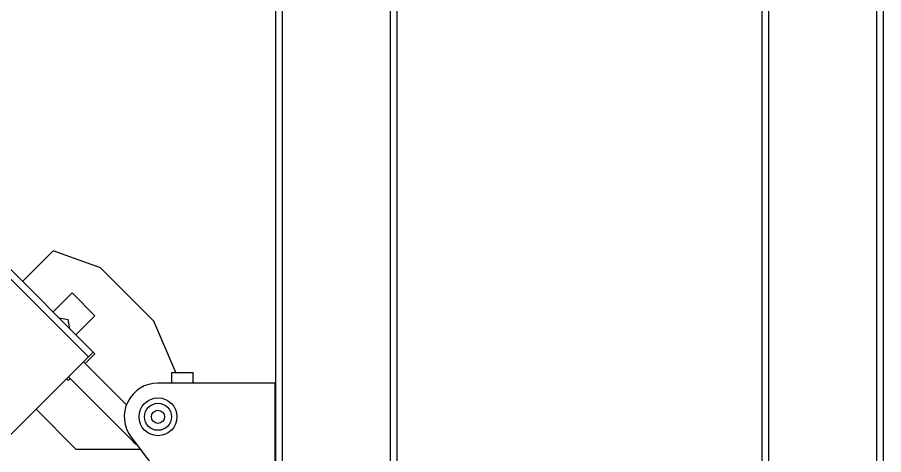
# Model space of a CAD drawing. Extents: x 185245 to 1992634, y -19957 to 755165.
# Drawn here: x 1876912 to 1878373, y 570900 to 571639 of the extents above; entities that cross this region are included whole.
import ezdxf

# ---------------------------------------------------------------- set-up
doc = ezdxf.new("R2010")
doc.units = 0
doc.header["$LTSCALE"] = 1000
doc.header["$MEASUREMENT"] = 0
doc.layers.add('02___PRT_ALL_AXES', color=7, linetype='Continuous')

msp = doc.modelspace()

# ---------------------------------------------------------------- linework, layer by layer
at = {"color": 0, "linetype": 'Continuous'}
for p, q in [((1878179.9, 570479.5), (1878179.9, 573000.2)), ((1878362, 570479.5), (1878362, 573000.2)), ((1878168.5, 570595.6), (1878168.5, 572908.6)), ((1878373.4, 570595.6), (1878373.4, 572908.6)), ((1877179.4, 571039), (1877142.7, 571125.5)), ((1877172.7, 571021.2), (1877172.7, 571039)), ((1877172.7, 571039), (1877208.7, 571039)), ((1877208.7, 571021.2), (1877208.7, 571039)), ((1877347.4, 571021.2), (1877149.5, 571021.2)), ((1877347.4, 570600.7), (1877347.4, 571021.2)), ((1877104.1, 570930.1), (1877327, 570634.4))]:
    msp.add_line(p, q, dxfattribs=at)
at = {"color": 7, "linetype": 'Continuous'}
for p, q in [((1875197, 572916.8), (1877043.2, 571070.6)), ((1875188.9, 572908.8), (1877032.2, 571065.5)), ((1877347.6, 572824.3), (1877347.6, 569789.2)), ((1877359, 572824.3), (1877359, 569789.2)), ((1877541.1, 572824.3), (1877541.1, 569789.2)), ((1877552.5, 572824.3), (1877552.5, 569789.2)), ((1876972.5, 571244.3), (1876921, 571192.8)), ((1877052.6, 571215.6), (1876972.5, 571244.3)), ((1877142.7, 571125.5), (1877052.6, 571215.6)), ((1876972.5, 571141.3), (1877004.6, 571173.5)), ((1877004.6, 571173.5), (1877043.2, 571134.9)), ((1877043.2, 571134.9), (1877011.1, 571102.7)), ((1877040.3, 571073.5), (1876895.5, 570928.7)), ((1877023.9, 571057.1), (1877096.6, 570984.3)), ((1876998.2, 571025.5), (1876995.2, 571028.5)), ((1876998.4, 571031.7), (1877107.7, 570922.5)), ((1876943.8, 570977), (1877011.1, 570909.7)), ((1877011.1, 570909.7), (1877119.4, 570909.7))]:
    msp.add_line(p, q, dxfattribs=at)
at = {"color": 0, "linetype": 'Continuous'}
msp.add_circle((1877149.5, 570964.3), 11.1, dxfattribs=at)
for radius, start, end in [(56.9, 90, 217.0107), (59.2, 225, 232.0323)]:
    msp.add_arc((1877149.5, 570964.3), radius, start, end, dxfattribs=at)
at = {"layer": '02___PRT_ALL_AXES', "color": 7, "linetype": 'Continuous'}
for p, q in [((1876982.6, 571131.2), (1876998.2, 571128.5)), ((1877000.9, 571112.8), (1876998.2, 571128.5)), ((1877043.2, 571070.6), (1877026.8, 571054.1)), ((1877001.4, 571028.7), (1876998.2, 571025.5))]:
    msp.add_line(p, q, dxfattribs=at)
at = {"layer": '02___PRT_ALL_AXES', "color": 0, "linetype": 'Continuous'}
for radius in [31.9, 22.8]:
    msp.add_circle((1877149.5, 570964.3), radius, dxfattribs=at)

doc.saveas('drawing.dxf')
